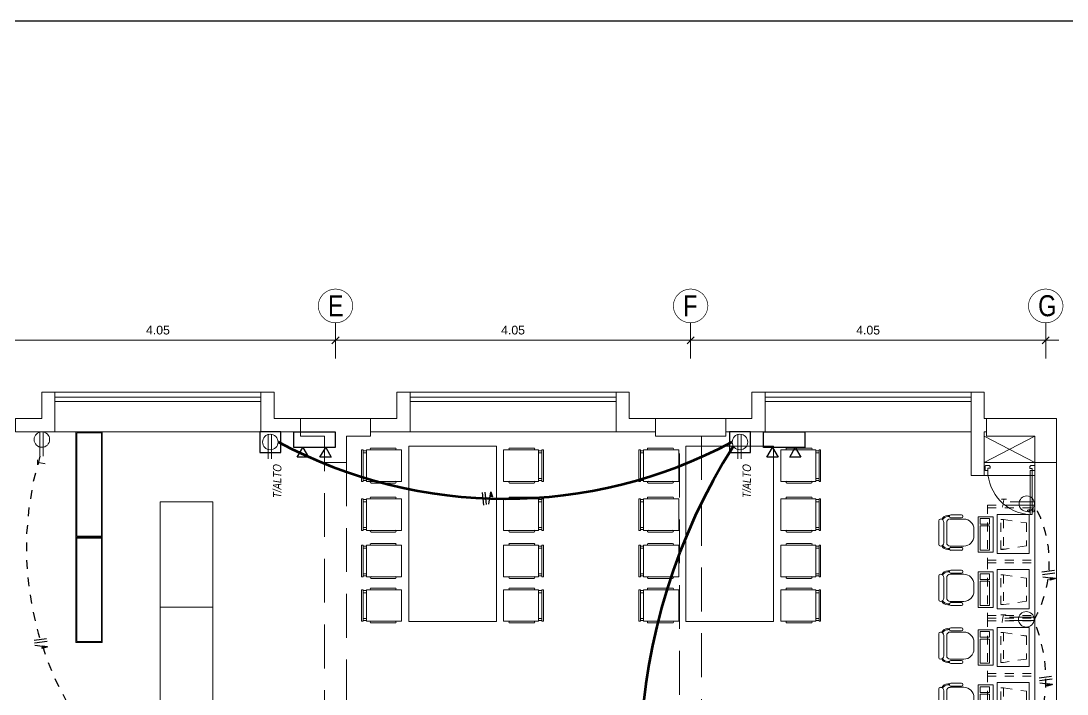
# Model space of a CAD drawing. Header units: millimetres. Extents: x 3354 to 3637, y 1117 to 1358.
# Drawn here: x 3391.57 to 3403.5, y 1146.86 to 1154.54 of the extents above; entities that cross this region are included whole.
import ezdxf

# ---------------------------------------------------------------- set-up
doc = ezdxf.new("R2010")
doc.units = ezdxf.units.MM
for name, pattern in [('ACAD_ISO07W100', [3, 0, -3]), ('DASHED', [0.75, 0.5, -0.25]), ('DASHED2', [0.375, 0.25, -0.125])]:
    doc.linetypes.add(name, pattern=pattern)
for name, color, linetype, lineweight in [('cables', 152, 'Continuous', 60), ('CASCO', 252, 'Continuous', 9), ('INST. TOMAC.', 3, 'DASHED', 30)]:
    doc.layers.add(name, color=color, linetype=linetype, lineweight=lineweight)
doc.layers.add('Efec-muebles', color=7, linetype='Continuous', lineweight=13, true_color=0x85826f)
doc.layers.add('N° cond', color=141, linetype='Continuous')
doc.styles.add('BYE', font='ARIALN.TTF', dxfattribs={"oblique": 10, "height": 2})
doc.styles.get("Standard").update_dxf_attribs({"font": 'arial.ttf'})
doc.styles.add('style1', font='arial.ttf')
doc.dimstyles.new('Esc  1  50', dxfattribs={"dimtxt": 0.1, "dimasz": 0.08, "dimexe": 0.2, "dimexo": 0.15, "dimgap": 0.065, "dimtad": 1, "dimzin": 4, "dimdsep": 46, "dimtxsty": 'Standard', "dimblk": 'OBLIQUE', "dimcen": 0.12, "dimdle": 0.15, "dimadec": 0, "dimazin": 0, "dimtfac": 1, "dimtix": 1, "dimtmove": 0, "dimatfit": 3, "dimldrblk": 'OBLIQUE', "dimfxl": 1, "dimarcsym": 0})

# ---------------------------------------------------------------- blocks, each defined once
blk = doc.blocks.new('dssa')
at = {"layer": 'Efec-muebles'}
for p, q in [((0, 0.024), (0.036, 0.024)), ((0, 0), (0.036, 0)), ((0, -0.292), (0.036, -0.292)), ((0, -0.316), (0.036, -0.316))]:
    blk.add_line(p, q, dxfattribs=at)
for points in [[(0, -0.326), (-0.4, -0.326), (-0.4, 0.034), (0, 0.034), (0, -0.326)], [(-0.053, 0.053), (-0.331, 0.053)], [(-0.331, 0.034), (-0.053, 0.034)], [(-0.331, -0.326), (-0.053, -0.326)], [(-0.053, -0.345), (-0.331, -0.345)]]:
    blk.add_lwpolyline(points, dxfattribs=at)
blk.add_lwpolyline([(0.054, 0.034), (0.036, 0.034), (0.036, -0.326), (0.054, -0.326)], close=True, dxfattribs=at)
for centre, start, end in [((-0.331, 0.043), 90, 270), ((-0.053, 0.043), 270, 90), ((-0.331, -0.336), 90, 270), ((-0.053, -0.336), 270, 90)]:
    blk.add_arc(centre, 0.00947, start, end, dxfattribs=at)
blk = doc.blocks.new('RECTANG')
for p, q in [((1, 1), (0, 1)), ((0, 1), (0, 0)), ((1, 0), (1, 1)), ((0, 0), (1, 0))]:
    blk.add_line(p, q)
blk = doc.blocks.new('f')
at = {"layer": 'Efec-muebles'}
for p, q in [((896.924, 841.188), (896.924, 841.167)), ((896.935, 841.188), (896.935, 841.168)), ((896.963, 841.27), (896.963, 841.27)), ((896.982, 841.289), (897.253, 841.289)), ((897.233, 841.231), (897.001, 841.231)), ((897.001, 841.199), (897.233, 841.199)), ((897.272, 841.27), (897.272, 841.27)), ((897.299, 841.188), (897.299, 841.168)), ((897.311, 841.188), (897.311, 841.167)), ((897.554, 841.188), (897.554, 841.167)), ((897.566, 841.188), (897.566, 841.168)), ((897.593, 841.27), (897.593, 841.27)), ((897.612, 841.289), (897.883, 841.289)), ((897.864, 841.231), (897.632, 841.231)), ((897.632, 841.199), (897.864, 841.199)), ((897.902, 841.27), (897.902, 841.27)), ((897.93, 841.188), (897.93, 841.168)), ((897.941, 841.188), (897.941, 841.167)), ((896.914, 841.029), (896.914, 841.153)), ((896.93, 841.168), (896.933, 841.168)), ((896.949, 841.153), (896.949, 841.029)), ((896.963, 841.005), (896.963, 841.16)), ((897.272, 841.16), (897.272, 841.005)), ((897.286, 841.153), (897.286, 841.029)), ((897.305, 841.168), (897.301, 841.168)), ((897.32, 841.029), (897.32, 841.153)), ((897.545, 841.029), (897.545, 841.153)), ((897.56, 841.168), (897.564, 841.168)), ((897.579, 841.153), (897.579, 841.029)), ((897.593, 841.005), (897.593, 841.16)), ((897.902, 841.16), (897.902, 841.005)), ((897.916, 841.153), (897.916, 841.029)), ((897.935, 841.168), (897.932, 841.168)), ((897.951, 841.029), (897.951, 841.153)), ((896.933, 841.014), (896.93, 841.014)), ((897.301, 841.014), (897.305, 841.014)), ((897.564, 841.014), (897.56, 841.014)), ((897.932, 841.014), (897.935, 841.014)), ((897.156, 840.889), (897.079, 840.889)), ((897.786, 840.889), (897.709, 840.889))]:
    blk.add_line(p, q, dxfattribs=at)
at = {"layer": 'Efec-muebles', "linetype": 'ACAD_ISO07W100', "ltscale": 0.01}
for p, q in [((896.804, 840.735), (896.804, 840.195)), ((896.804, 840.735), (897.502, 840.735)), ((896.804, 840.735), (896.804, 840.195)), ((896.834, 840.735), (896.816, 840.735)), ((896.834, 840.735), (896.834, 840.195)), ((896.834, 840.735), (896.834, 840.195)), ((897.434, 840.735), (897.434, 840.195)), ((897.434, 840.735), (898.049, 840.735)), ((897.464, 840.735), (897.464, 840.195)), ((898.094, 840.735), (898.049, 840.735)), ((898.064, 840.735), (898.064, 840.195)), ((898.094, 840.735), (898.094, 840.195)), ((896.968, 840.58), (896.968, 840.55)), ((897.308, 840.58), (896.968, 840.58)), ((896.968, 840.58), (896.968, 840.55)), ((897.309, 840.58), (896.968, 840.58)), ((896.968, 840.55), (897.308, 840.55)), ((896.968, 840.55), (897.007, 840.288)), ((896.968, 840.55), (897.309, 840.55)), ((896.968, 840.55), (897.008, 840.288)), ((897.27, 840.288), (897.308, 840.55)), ((897.27, 840.288), (897.309, 840.55)), ((897.308, 840.55), (897.308, 840.58)), ((897.309, 840.55), (897.309, 840.58)), ((897.309, 840.55), (897.309, 840.58)), ((897.598, 840.58), (897.598, 840.55)), ((897.939, 840.58), (897.598, 840.58)), ((897.598, 840.55), (897.939, 840.55)), ((897.598, 840.55), (897.638, 840.288)), ((897.9, 840.288), (897.939, 840.55)), ((897.939, 840.55), (897.939, 840.58)), ((897.939, 840.55), (897.939, 840.58)), ((897.007, 840.288), (897.27, 840.288)), ((897.008, 840.288), (897.27, 840.288)), ((897.638, 840.288), (897.9, 840.288)), ((896.804, 840.195), (897.464, 840.195)), ((897.434, 840.195), (898.094, 840.195))]:
    blk.add_line(p, q, dxfattribs=at)
at = {"layer": 'Efec-muebles'}
for centre, radius, start, end in [((897.001, 841.188), 0.0773, 117.8806, 180), ((897.001, 841.188), 0.0657, 117.6195, 180), ((896.982, 841.27), 0.0193, 90, 180), ((897.001, 841.27), 0.0387, 180, 270), ((897.001, 841.16), 0.0387, 90, 180), ((897.233, 841.27), 0.0387, 270, 0), ((897.233, 841.16), 0.0387, 0, 90), ((897.253, 841.27), 0.0193, 0, 90), ((897.233, 841.188), 0.0657, 0, 62.3805), ((897.233, 841.188), 0.0773, 360, 62.1194), ((897.632, 841.188), 0.0773, 117.8806, 180), ((897.632, 841.188), 0.0657, 117.6195, 180), ((897.612, 841.27), 0.0193, 90, 180), ((897.632, 841.27), 0.0387, 180, 270), ((897.632, 841.16), 0.0387, 90, 180), ((897.864, 841.27), 0.0387, 270, 0), ((897.864, 841.16), 0.0387, 0, 90), ((897.883, 841.27), 0.0193, 0, 90), ((897.864, 841.188), 0.0657, 0, 62.3805), ((897.864, 841.188), 0.0773, 360, 62.1194), ((896.93, 841.153), 0.0155, 90, 180), ((896.933, 841.153), 0.0155, 0, 90), ((897.301, 841.153), 0.0155, 90, 180), ((897.305, 841.153), 0.0155, 0, 90), ((897.56, 841.153), 0.0155, 90, 180), ((897.564, 841.153), 0.0155, 0, 90), ((897.932, 841.153), 0.0155, 90, 180), ((897.935, 841.153), 0.0155, 0, 90), ((896.93, 841.029), 0.0155, 180, 270), ((896.933, 841.029), 0.0155, 270, 0), ((897.079, 841.005), 0.116, 180, 270), ((897.156, 841.005), 0.116, 270, 0), ((897.301, 841.029), 0.0155, 180, 270), ((897.305, 841.029), 0.0155, 270, 0), ((897.56, 841.029), 0.0155, 180, 270), ((897.564, 841.029), 0.0155, 270, 0), ((897.709, 841.005), 0.116, 180, 270), ((897.786, 841.005), 0.116, 270, 0), ((897.932, 841.029), 0.0155, 180, 270), ((897.935, 841.029), 0.0155, 270, 0)]:
    blk.add_arc(centre, radius, start, end, dxfattribs=at)
for p, xscale, yscale, zscale, rotation in [((897.341, 840.839), 0.4049999999990632, 0.1705263157894024, 0.4049999999990632, 179.9999999976197), ((897.971, 840.839), 0.4049999999990632, 0.1705263157894024, 0.4049999999990632, 179.9999999976197), ((897.021, 840.818), 0.06394736842003113, 0.1065789473682344, 0.06394736842003113, 179.9999999976572), ((897.319, 840.818), 0.2771052631587736, 0.1065789473682344, 0.2771052631587736, 179.9999999976258), ((897.651, 840.818), 0.06394736842003113, 0.1065789473682344, 0.06394736842003113, 179.9999999976572), ((897.949, 840.818), 0.2771052631587736, 0.1065789473682344, 0.2771052631587736, 179.9999999976258), ((897.357, 840.622), 0.4476315789474938, 0.3623684210524516, 0.4476315789474938, 179.9999999976135), ((897.987, 840.622), 0.4476315789474938, 0.3623684210524516, 0.4476315789474938, 179.9999999976135)]:
    blk.add_blockref('RECTANG', p, dxfattribs=dict(at, xscale=xscale, yscale=yscale, zscale=zscale, rotation=rotation))
blk = doc.blocks.new('_Oblique')
at = {"color": 0, "linetype": 'ByBlock', "lineweight": -2}
blk.add_line((-0.5, -0.5), (0.5, 0.5), dxfattribs=at)
blk = doc.blocks.new('*D288')
at = {"layer": 'CASCO', "color": 0, "lineweight": -2, "transparency": 16777216}
for p, q in [((3368.486, 1272.608), (3368.486, 1273.01)), ((3372.536, 1272.603), (3372.536, 1273.01)), ((3368.336, 1272.81), (3372.686, 1272.81))]:
    blk.add_line(p, q, dxfattribs=at)
at = {"layer": 'Defpoints', "color": 0, "transparency": 16777216}
for p in [(3372.536, 1272.81), (3368.486, 1272.458), (3372.536, 1272.453)]:
    blk.add_point(p, dxfattribs=at)
at = {"layer": 'CASCO', "color": 0, "lineweight": -2, "transparency": 16777216, "xscale": 0.08, "yscale": 0.08, "zscale": 0.08, "rotation": 180}
blk.add_blockref('_Oblique', (3368.486, 1272.81), dxfattribs=at)
at = {"layer": 'CASCO', "color": 0, "lineweight": -2, "transparency": 16777216, "xscale": 0.08, "yscale": 0.08, "zscale": 0.08}
blk.add_blockref('_Oblique', (3372.536, 1272.81), dxfattribs=at)
at = {"layer": 'CASCO', "color": 0, "transparency": 16777216, "insert": (3370.511, 1272.926), "char_height": 0.1, "attachment_point": 5}
blk.add_mtext('4.05', dxfattribs=at)
blk = doc.blocks.new('*D289')
at = {"layer": 'CASCO', "color": 0, "lineweight": -2, "transparency": 16777216}
for p, q in [((3372.536, 1272.603), (3372.536, 1273.01)), ((3376.586, 1272.603), (3376.586, 1273.01)), ((3372.386, 1272.81), (3376.736, 1272.81))]:
    blk.add_line(p, q, dxfattribs=at)
at = {"layer": 'Defpoints', "color": 0, "transparency": 16777216}
for p in [(3376.586, 1272.81), (3372.536, 1272.453), (3376.586, 1272.453)]:
    blk.add_point(p, dxfattribs=at)
at = {"layer": 'CASCO', "color": 0, "lineweight": -2, "transparency": 16777216, "xscale": 0.08, "yscale": 0.08, "zscale": 0.08, "rotation": 180}
blk.add_blockref('_Oblique', (3372.536, 1272.81), dxfattribs=at)
at = {"layer": 'CASCO', "color": 0, "lineweight": -2, "transparency": 16777216, "xscale": 0.08, "yscale": 0.08, "zscale": 0.08}
blk.add_blockref('_Oblique', (3376.586, 1272.81), dxfattribs=at)
at = {"layer": 'CASCO', "color": 0, "transparency": 16777216, "insert": (3374.561, 1272.926), "char_height": 0.1, "attachment_point": 5}
blk.add_mtext('4.05', dxfattribs=at)
blk = doc.blocks.new('*D290')
at = {"layer": 'CASCO', "color": 0, "lineweight": -2, "transparency": 16777216}
for p, q in [((3376.586, 1272.603), (3376.586, 1273.01)), ((3380.636, 1272.603), (3380.636, 1273.01)), ((3376.436, 1272.81), (3380.786, 1272.81))]:
    blk.add_line(p, q, dxfattribs=at)
at = {"layer": 'Defpoints', "color": 0, "transparency": 16777216}
for p in [(3380.636, 1272.81), (3376.586, 1272.453), (3380.636, 1272.453)]:
    blk.add_point(p, dxfattribs=at)
at = {"layer": 'CASCO', "color": 0, "lineweight": -2, "transparency": 16777216, "xscale": 0.08, "yscale": 0.08, "zscale": 0.08, "rotation": 180}
blk.add_blockref('_Oblique', (3376.586, 1272.81), dxfattribs=at)
at = {"layer": 'CASCO', "color": 0, "lineweight": -2, "transparency": 16777216, "xscale": 0.08, "yscale": 0.08, "zscale": 0.08}
blk.add_blockref('_Oblique', (3380.636, 1272.81), dxfattribs=at)
at = {"layer": 'CASCO', "color": 0, "transparency": 16777216, "insert": (3378.611, 1272.926), "char_height": 0.1, "attachment_point": 5}
blk.add_mtext('4.05', dxfattribs=at)
blk = doc.blocks.new('cgytutytry')
at = {"layer": 'CASCO'}
for p, q in [((-4.482, 891.175), (-4.487, 891.175)), ((-4.487, 891.175), (-4.487, 891.1)), ((-4.487, 891.1), (-4.487, 891.175)), ((-4.487, 891.175), (-4.482, 891.175)), ((-4.467, 891.08), (-4.487, 891.1)), ((-4.467, 891.08), (-4.487, 891.1)), ((-4.482, 891.18), (-4.482, 891.175)), ((-4.391, 891.18), (-4.482, 891.18)), ((-4.482, 891.175), (-4.482, 891.18)), ((-4.432, 891.08), (-4.467, 891.08)), ((-4.432, 891.08), (-4.467, 891.08)), ((-4.386, 891.126), (-4.432, 891.126)), ((-4.432, 891.126), (-4.432, 891.08)), ((-4.391, 891.18), (-4.391, 891.175)), ((-4.391, 891.18), (-4.391, 891.175)), ((-4.386, 891.175), (-4.391, 891.175)), ((-4.391, 891.175), (-4.386, 891.175)), ((-4.386, 891.175), (-4.386, 891.126)), ((-4.386, 891.175), (-4.386, 891.126)), ((-4.386, 891.085), (-4.386, 891.126)), ((-4.386, 891.126), (-3.497, 891.126)), ((-3.497, 891.085), (-4.386, 891.085)), ((-3.598, 891.132), (-3.598, 891.14)), ((-3.598, 891.14), (-3.594, 891.14)), ((-3.55, 891.132), (-3.598, 891.132)), ((-3.598, 891.075), (-3.598, 891.08)), ((-3.598, 891.08), (-3.55, 891.08)), ((-3.594, 891.075), (-3.598, 891.075)), ((-3.594, 891.155), (-3.589, 891.175)), ((-3.594, 891.14), (-3.594, 891.155)), ((-3.594, 891.057), (-3.594, 891.075)), ((-3.589, 891.037), (-3.594, 891.057)), ((-3.589, 891.175), (-3.559, 891.175)), ((-3.559, 891.175), (-3.554, 891.155)), ((-3.554, 891.057), (-3.559, 891.037)), ((-3.554, 891.155), (-3.554, 891.137)), ((-3.554, 891.137), (-3.55, 891.137)), ((-3.55, 891.075), (-3.554, 891.075)), ((-3.554, 891.075), (-3.554, 891.057)), ((-3.55, 891.137), (-3.55, 891.132)), ((-3.55, 891.08), (-3.55, 891.075)), ((-3.497, 891.126), (-3.497, 891.085)), ((-3.559, 891.037), (-3.589, 891.037)), ((-4.467, 890.281), (-4.487, 890.261)), ((-4.487, 890.261), (-4.467, 890.281)), ((-4.487, 890.261), (-4.487, 890.185)), ((-4.487, 890.185), (-4.487, 890.261)), ((-4.467, 890.281), (-4.433, 890.281)), ((-4.467, 890.281), (-4.433, 890.281)), ((-4.433, 890.281), (-4.433, 890.231)), ((-4.433, 890.231), (-4.386, 890.231)), ((-4.386, 890.231), (-4.386, 890.185)), ((-4.386, 890.231), (-4.386, 890.185)), ((-4.487, 890.185), (-4.482, 890.185)), ((-4.482, 890.185), (-4.487, 890.185)), ((-4.482, 890.185), (-4.482, 890.18)), ((-4.482, 890.18), (-4.482, 890.185)), ((-4.482, 890.18), (-4.391, 890.18)), ((-4.391, 890.185), (-4.386, 890.185)), ((-4.391, 890.185), (-4.391, 890.18)), ((-4.386, 890.185), (-4.391, 890.185)), ((-4.391, 890.185), (-4.391, 890.18))]:
    blk.add_line(p, q, dxfattribs=at)
for points in [[(-4.432, 891.08), (-4.432, 891.126), (-4.386, 891.126)], [(-4.386, 890.231), (-4.433, 890.231), (-4.433, 890.281)]]:
    blk.add_lwpolyline(points, dxfattribs=at)
for points in [[(-3.497, 891.126), (-3.497, 891.085), (-4.386, 891.085), (-4.386, 891.126)], [(-3.55, 891.132), (-3.55, 891.137), (-3.598, 891.137), (-3.598, 891.132)], [(-3.55, 891.08), (-3.55, 891.075), (-3.598, 891.075), (-3.598, 891.08)], [(-3.554, 891.14), (-3.554, 891.155), (-3.559, 891.175), (-3.589, 891.175), (-3.594, 891.155), (-3.594, 891.14)], [(-3.554, 891.071), (-3.554, 891.057), (-3.559, 891.037), (-3.589, 891.037), (-3.594, 891.057), (-3.594, 891.071)]]:
    blk.add_lwpolyline(points, close=True, dxfattribs=at)
blk.add_arc((-4.408, 891.143), 0.913, 271.3362, 356.359, dxfattribs=at)
blk = doc.blocks.new('T')
at = {"color": 4, "linetype": 'Continuous', "lineweight": 20, "ltscale": 0.1}
for p, q in [((-49.2221, 238.5732), (-49.433, 238.5732)), ((-49.2221, 238.5443), (-49.433, 238.5443))]:
    blk.add_line(p, q, dxfattribs=at)
blk.add_circle((-49.2892, 238.5559), 0.0671, dxfattribs=at)
blk = doc.blocks.new('tc')
at = {"layer": 'cables', "xscale": 1.320000000000436, "yscale": 1.320000000000436, "zscale": 1.320000000000436}
blk.add_blockref('T', (3434.581, 833.171), dxfattribs=at)
at = {"style": 'BYE', "oblique": 10}
blk.add_text('T', height=0.0964, dxfattribs=at).set_placement((3369.209, 1148.025))
blk = doc.blocks.new('1PIDS')
at = {"layer": 'CASCO', "lineweight": 0}
for p, q in [((3371.686, 1272.217), (3369.336, 1272.217)), ((3375.736, 1272.217), (3373.386, 1272.217)), ((3379.786, 1272.217), (3377.436, 1272.217)), ((3371.686, 1271.767), (3369.336, 1271.767)), ((3375.736, 1271.767), (3373.386, 1271.767)), ((3379.786, 1271.767), (3377.436, 1271.767))]:
    blk.add_line(p, q, dxfattribs=at)
at = {"layer": 'CASCO', "lineweight": 5}
for p, q in [((3379.936, 1271.717), (3380.511, 1271.417)), ((3380.511, 1271.717), (3379.936, 1271.417))]:
    blk.add_line(p, q, dxfattribs=at)
at = {"layer": 'CASCO', "ltscale": 2, "const_width": 0.0076}
for points in [[(3372.733, 1273.207, 0.951688), (3372.339, 1273.207, 1)], [(3376.783, 1273.207, 0.951688), (3376.389, 1273.207, 1)], [(3380.833, 1273.207, 0.951688), (3380.439, 1273.207, 1)]]:
    blk.add_lwpolyline(points, format="xyb", close=True, dxfattribs=at)
at = {"layer": 'CASCO', "ltscale": 2}
for points in [[(3369.336, 1272.217), (3369.186, 1272.217), (3369.186, 1271.917), (3368.886, 1271.917), (3368.886, 1271.767), (3369.336, 1271.767)], [(3371.686, 1272.217), (3371.836, 1272.217), (3371.836, 1271.917), (3372.136, 1271.917), (3372.136, 1271.767), (3371.686, 1271.767)], [(3373.386, 1272.217), (3373.236, 1272.217), (3373.236, 1271.917), (3372.936, 1271.917), (3372.936, 1271.767), (3373.386, 1271.767)], [(3376.186, 1271.917), (3375.886, 1271.917), (3375.886, 1272.217), (3375.736, 1272.217), (3375.736, 1271.767), (3376.186, 1271.767)], [(3377.436, 1272.217), (3377.286, 1272.217), (3377.286, 1271.917), (3376.986, 1271.917), (3376.986, 1271.767), (3377.436, 1271.767)]]:
    blk.add_lwpolyline(points, close=True, dxfattribs=at)
at = {"layer": 'CASCO'}
for points in [[(3369.336, 1272.163), (3371.686, 1272.163), (3371.686, 1272.113), (3369.336, 1272.113), (3369.336, 1272.163)], [(3373.386, 1272.163), (3375.736, 1272.163), (3375.736, 1272.113), (3373.386, 1272.113), (3373.386, 1272.163)], [(3377.436, 1272.163), (3379.786, 1272.163), (3379.786, 1272.113), (3377.436, 1272.113), (3377.436, 1272.163)], [(3376.186, 1271.717), (3376.186, 1271.917), (3376.986, 1271.917), (3376.986, 1271.717), (3376.186, 1271.717)], [(3379.961, 1271.917), (3380.761, 1271.917), (3380.761, 1271.417), (3380.511, 1271.417), (3380.511, 1271.717), (3379.961, 1271.717), (3379.961, 1271.917)]]:
    blk.add_lwpolyline(points, dxfattribs=at)
at = {"layer": 'CASCO', "ltscale": 2}
blk.add_lwpolyline([(3379.936, 1271.767), (3379.961, 1271.767), (3379.961, 1271.917), (3379.936, 1271.917), (3379.936, 1272.217), (3379.786, 1272.217), (3379.786, 1271.267), (3379.786, 1271.267), (3379.936, 1271.267), (3379.936, 1271.267), (3379.936, 1271.267), (3379.936, 1271.767)], dxfattribs=at)
at = {"layer": 'CASCO'}
for points in [[(3372.136, 1271.717), (3372.411, 1271.717), (3372.411, 1271.417), (3372.661, 1271.417), (3372.661, 1271.717), (3372.936, 1271.717), (3372.936, 1271.917), (3372.936, 1271.917), (3372.136, 1271.917), (3372.136, 1271.917)], [(3380.511, 1268.492), (3380.761, 1268.492), (3380.761, 1271.417), (3380.511, 1271.417)]]:
    blk.add_lwpolyline(points, close=True, dxfattribs=at)
at = {"layer": 'CASCO', "linetype": 'DASHED2', "ltscale": 2}
for points in [[(3376.461, 1271.717), (3376.711, 1271.717), (3376.711, 1265.017), (3376.461, 1265.017)], [(3372.411, 1271.417), (3372.661, 1271.417), (3372.661, 1265.317), (3372.411, 1265.317)]]:
    blk.add_lwpolyline(points, close=True, dxfattribs=at)
at = {"layer": 'CASCO', "lineweight": 5}
blk.add_lwpolyline([(3379.936, 1271.267), (3380.511, 1271.267), (3380.511, 1271.417), (3379.936, 1271.417)], close=True, dxfattribs=at)
at = {"layer": 'CASCO', "lineweight": 13, "xscale": 0.5650878199641471, "yscale": 0.5650878199641471, "zscale": 0.5650878199641471, "rotation": 270}
blk.add_blockref('cgytutytry', (2876.916, 1268.845), dxfattribs=at)
at = {"layer": 'CASCO', "style": 'style1', "width": 0.8}
for s, p in [('E', (3372.45, 1273.085)), ('F', (3376.5, 1273.085)), ('G', (3380.55, 1273.085))]:
    blk.add_text(s, height=0.24, dxfattribs=at).set_placement(p)
at = {"layer": 'CASCO'}
for base, p1, p2, picture, middle in [((3372.536, 1272.81), (3368.486, 1272.458), (3372.536, 1272.453), '*D288', (3370.511, 1272.926)), ((3376.586, 1272.81), (3372.536, 1272.453), (3376.586, 1272.453), '*D289', (3374.561, 1272.926)), ((3380.636, 1272.81), (3376.586, 1272.453), (3380.636, 1272.453), '*D290', (3378.611, 1272.926))]:
    dim = blk.add_linear_dim(base=base, p1=p1, p2=p2, dimstyle='Esc  1  50', dxfattribs=at)
    dim.commit()
    dim.dimension.update_dxf_attribs({"geometry": picture, "text_midpoint": middle})

msp = doc.modelspace()

# ---------------------------------------------------------------- hatches: boundary and pattern name
at = {"layer": 'N° cond'}
for points in [[(3396.925, 1149.164), (3396.917, 1149.11), (3396.944, 1149.106)], [(3403.364, 1148.174), (3403.309, 1148.182), (3403.306, 1148.155)], [(3391.868, 1147.395), (3391.814, 1147.402), (3391.81, 1147.375)], [(3403.33, 1146.966), (3403.276, 1146.974), (3403.272, 1146.947)]]:
    msp.add_hatch(color=3, dxfattribs=at).paths.add_polyline_path(points)

# ---------------------------------------------------------------- linework, layer by layer
at = {"ltscale": 2}
msp.add_lwpolyline([(3357.755, 1154.537), (3409.498, 1154.537), (3409.498, 1118.399), (3357.755, 1118.399)], close=True, dxfattribs=at)
for points in [[(3394.291, 1149.849), (3394.291, 1149.613), (3394.529, 1149.613), (3394.529, 1149.849)], [(3399.648, 1149.849), (3399.648, 1149.613), (3399.886, 1149.613), (3399.886, 1149.849)]]:
    msp.add_lwpolyline(points, close=True)
at = {"lineweight": 25}
for points in [[(3395.149, 1149.67), (3394.68, 1149.67), (3394.68, 1149.849), (3395.149, 1149.849)], [(3400.506, 1149.67), (3400.037, 1149.67), (3400.037, 1149.849), (3400.506, 1149.849)], [(3394.782, 1149.67), (3394.847, 1149.559), (3394.718, 1149.559)], [(3395.042, 1149.67), (3395.106, 1149.559), (3394.977, 1149.559)], [(3400.139, 1149.67), (3400.204, 1149.559), (3400.075, 1149.559)], [(3400.398, 1149.67), (3400.463, 1149.559), (3400.334, 1149.559)]]:
    msp.add_lwpolyline(points, close=True, dxfattribs=at)
at = {"layer": 'cables'}
for centre, radius, start, end in [((3397.089, 1154.591, 18922.126), 5.505, 241.9382, 298.0618), ((3405.424, 1146.035, -18919.513), 6.795, 147.512, 207.7518)]:
    msp.add_arc(centre, radius, start, end, dxfattribs=at)
at = {"layer": 'Efec-muebles'}
for points in [[(3392.494, 1149.849), (3392.194, 1149.849), (3392.194, 1148.649), (3392.494, 1148.649)], [(3392.484, 1149.839), (3392.204, 1149.839), (3392.204, 1148.659), (3392.484, 1148.659)], [(3393.154, 1149.049), (3393.754, 1149.049), (3393.754, 1147.849), (3393.154, 1147.849)], [(3392.494, 1147.445), (3392.194, 1147.445), (3392.194, 1148.645), (3392.494, 1148.645)], [(3392.484, 1147.455), (3392.204, 1147.455), (3392.204, 1148.635), (3392.484, 1148.635)], [(3393.154, 1146.649), (3393.754, 1146.649), (3393.754, 1147.849), (3393.154, 1147.849)]]:
    msp.add_lwpolyline(points, close=True, dxfattribs=at)
at = {"layer": 'Efec-muebles', "elevation": 1.306}
for points in [[(3395.989, 1147.685), (3395.989, 1149.685), (3396.989, 1149.685), (3396.989, 1147.685)], [(3399.151, 1147.685), (3399.151, 1149.685), (3400.151, 1149.685), (3400.151, 1147.685)]]:
    msp.add_lwpolyline(points, close=True, dxfattribs=at)
at = {"layer": 'INST. TOMAC.', "color": 7, "ltscale": 0.15}
for centre, radius, start, end in [((3395.225, 1148.528), 3.597, 163.1426, 237.4743), ((3401.949, 1148.361), 1.346, 330.5298, 29.4836), ((3401.509, 1147.022), 1.747, 337.3574, 22.652)]:
    msp.add_arc(centre, radius, start, end, dxfattribs=at)
at = {"layer": 'N° cond', "color": 0, "ltscale": 0.5}
for p, q in [((3396.846, 1149.013, 18922.126), (3396.83, 1149.155, 18922.126)), ((3396.877, 1149.019, 18922.126), (3396.861, 1149.161, 18922.126)), ((3396.904, 1149.022, 18922.126), (3396.925, 1149.164, 18922.126)), ((3403.211, 1148.252), (3403.353, 1148.27)), ((3403.218, 1148.221), (3403.36, 1148.239)), ((3403.221, 1148.194), (3403.364, 1148.174)), ((3391.716, 1147.472), (3391.858, 1147.49)), ((3391.722, 1147.442), (3391.864, 1147.459)), ((3391.726, 1147.414), (3391.868, 1147.395)), ((3403.178, 1147.044), (3403.32, 1147.062)), ((3403.184, 1147.013), (3403.326, 1147.031)), ((3403.188, 1146.986), (3403.33, 1146.966))]:
    msp.add_line(p, q, dxfattribs=at)
at = {"layer": 'N° cond', "color": 3, "elevation": 18922.126}
msp.add_lwpolyline([(3396.925, 1149.164), (3396.917, 1149.107), (3396.917, 1149.109), (3396.925, 1149.164), (3396.944, 1149.106), (3396.917, 1149.11)], dxfattribs=at)
at = {"layer": 'N° cond', "color": 3}
for points in [[(3403.364, 1148.174), (3403.307, 1148.182), (3403.308, 1148.182), (3403.364, 1148.174), (3403.306, 1148.155), (3403.309, 1148.182)], [(3391.868, 1147.395), (3391.811, 1147.403), (3391.813, 1147.403), (3391.868, 1147.395), (3391.81, 1147.375), (3391.814, 1147.402)], [(3403.33, 1146.966), (3403.274, 1146.974), (3403.275, 1146.974), (3403.33, 1146.966), (3403.272, 1146.947), (3403.276, 1146.974)]]:
    msp.add_lwpolyline(points, dxfattribs=at)

# ---------------------------------------------------------------- block references
at = {"rotation": 90}
msp.add_blockref('tc', (4539.87, -2219.758), dxfattribs=at)
at = {"color": 4, "lineweight": 25, "xscale": 1.320000000000436, "yscale": 1.320000000000436, "zscale": 1.320000000000436, "rotation": 90}
for p in [(3709.304, 1214.794, -18919.513), (3714.661, 1214.794, -18919.513)]:
    msp.add_blockref('T', p, dxfattribs=at)
for p in [(33.519, 0.964), (33.513, -0.355)]:
    msp.add_blockref('tc', p)
at = {"layer": 'CASCO'}
msp.add_blockref('1PIDS', (22.618, -121.917), dxfattribs=at)
at = {"layer": 'Efec-muebles', "rotation": 180}
for p in [(3395.506, 1149.318, 1.306), (3398.668, 1149.318, 1.306), (3395.506, 1148.759, 1.306), (3398.668, 1148.759, 1.306), (3395.506, 1148.23, 1.306), (3398.668, 1148.23, 1.306), (3395.506, 1147.721, 1.306), (3398.668, 1147.721, 1.306)]:
    msp.add_blockref('dssa', p, dxfattribs=at)
at = {"layer": 'Efec-muebles', "xscale": -1}
for name, p, rotation in [('dssa', (3397.471, 1149.318, 1.306), 180), ('dssa', (3400.633, 1149.318, 1.306), 180), ('dssa', (3397.471, 1148.759, 1.306), 180), ('dssa', (3400.633, 1148.759, 1.306), 180), ('f', (4243.324, 2045.817), 90), ('dssa', (3397.471, 1148.23, 1.306), 180), ('dssa', (3400.633, 1148.23, 1.306), 180), ('dssa', (3397.471, 1147.721, 1.306), 180), ('dssa', (3400.633, 1147.721, 1.306), 180), ('f', (4243.324, 2044.527), 90)]:
    msp.add_blockref(name, p, dxfattribs=dict(at, rotation=rotation))

# ---------------------------------------------------------------- texts
at = {"style": 'BYE', "oblique": 10}
for p in [(3394.537, 1149.086, -18919.513), (3399.893, 1149.086, -18919.513)]:
    msp.add_text('T/ALTO', height=0.0964, rotation=90, dxfattribs=at).set_placement(p)

doc.saveas('drawing.dxf')
